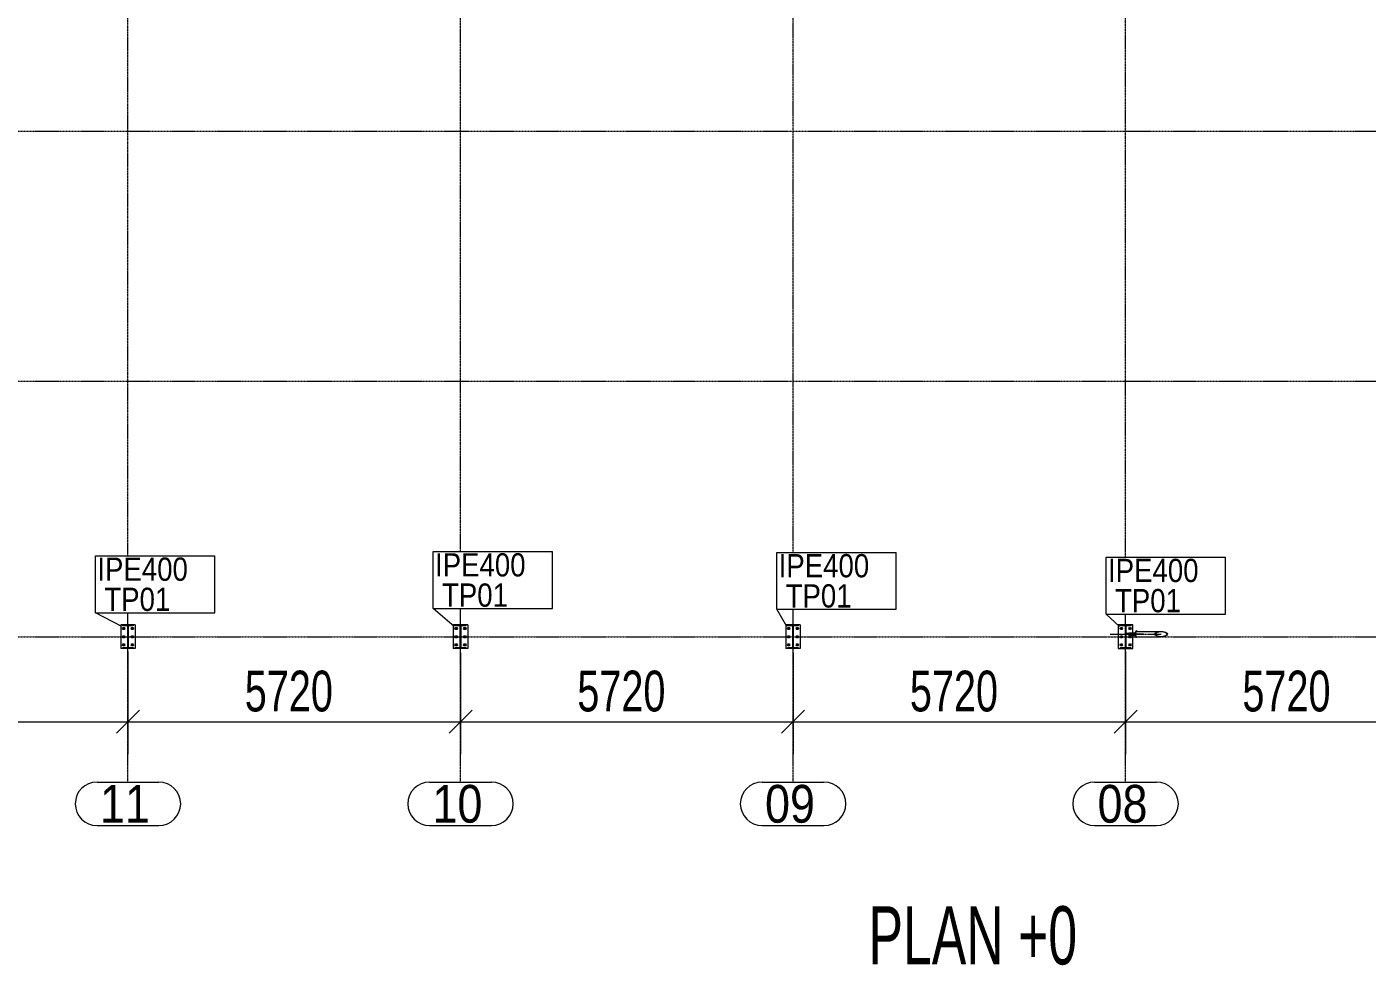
# Model space of a CAD drawing. Header units: millimetres. Extents: x 178198 to 9785548, y 9608 to 2087470.
# Drawn here: x 8527230 to 8988342, y 1441405 to 1764438 of the extents above; entities that cross this region are included whole.
import ezdxf

# ---------------------------------------------------------------- set-up
doc = ezdxf.new("R2010")
doc.units = ezdxf.units.MM
doc.header["$PDMODE"] = 35
doc.linetypes.add('XKITLINE00', pattern=[0])
doc.linetypes.add('XKITLINE03', pattern=[6, 3, -1, 1, -1])
for name, color, linetype, lineweight in [('Bolt', 7, 'Continuous', 0), ('OtherObjectType', 1, 'Continuous', 0), ('Part', 2, 'Continuous', 0), ('PartMark', 3, 'Continuous', 0), ('S-GRID', 1, 'Continuous', 0), ('Z-DIMENSIONS', 1, 'Continuous', 0)]:
    doc.layers.add(name, color=color, linetype=linetype, lineweight=lineweight)
doc.styles.add('Arial', font='arial.ttf', dxfattribs={"height": 2.034003})
doc.styles.add('ARIAL_NARROW', font='ARIALN.TTF')
doc.styles.add('ROMSIM', font='arial.ttf')

msp = doc.modelspace()

# ---------------------------------------------------------------- linework, layer by layer
at = {"layer": 'Bolt', "linetype": 'XKITLINE00', "lineweight": 0}
for p, q in [((8906292.57613, 1555870.0044), (8908504.59503, 1555870.0044)), ((8906292.57613, 1555670.0044), (8906292.57613, 1555870.0044)), ((8906292.57613, 1555070.0044), (8906292.57613, 1555270.0044)), ((8906292.57613, 1555070.0044), (8908504.59503, 1555070.0044)), ((8906472.93235, 1555670.0044), (8906472.93235, 1555870.0044)), ((8906472.93235, 1555070.0044), (8906472.93235, 1555270.0044)), ((8906783.34607, 1555670.0044), (8906783.34607, 1555870.0044)), ((8906783.34607, 1555070.0044), (8906783.34607, 1555270.0044)), ((8906913.40358, 1555670.0044), (8906913.40358, 1555870.0044)), ((8906913.40358, 1555070.0044), (8906913.40358, 1555270.0044)), ((8906973.52393, 1555670.0044), (8906973.52393, 1555870.0044)), ((8906973.52393, 1555070.0044), (8906973.52393, 1555270.0044)), ((8907283.93765, 1555670.0044), (8907283.93765, 1555870.0044)), ((8907283.93765, 1555070.0044), (8907283.93765, 1555270.0044)), ((8907383.176, 1555670.0044), (8907383.176, 1555870.0044)), ((8907383.176, 1555070.0044), (8907383.176, 1555270.0044)), ((8907563.53222, 1555670.0044), (8907563.53222, 1555870.0044)), ((8907563.53222, 1555070.0044), (8907563.53222, 1555270.0044)), ((8907873.94594, 1555670.0044), (8907873.94594, 1555870.0044)), ((8907873.94594, 1555070.0044), (8907873.94594, 1555270.0044)), ((8908004.00345, 1555670.0044), (8908004.00345, 1555870.0044)), ((8908004.00345, 1555070.0044), (8908004.00345, 1555270.0044)), ((8908064.1238, 1555670.0044), (8908064.1238, 1555870.0044)), ((8908064.1238, 1555070.0044), (8908064.1238, 1555270.0044)), ((8908374.53752, 1555670.0044), (8908374.53752, 1555870.0044)), ((8908374.53752, 1555070.0044), (8908374.53752, 1555270.0044)), ((8908504.59503, 1555670.0044), (8908504.59503, 1555870.0044)), ((8908504.59503, 1555070.0044), (8908504.59503, 1555185.86207))]:
    msp.add_line(p, q, dxfattribs=at)
at = {"layer": 'Part', "linetype": 'XKITLINE03', "lineweight": 0}
for p, q in [((8676430.51082, 1544470.00443), (8676430.51082, 1564317.50614)), ((8790830.51082, 1544470.00443), (8790830.51082, 1564023.38604)), ((8562030.51082, 1544470.00443), (8562030.51082, 1562846.90561)), ((8905230.51082, 1544470.00443), (8905230.51082, 1562402.07934)), ((8552030.51082, 1554470.00443), (8572030.51082, 1554470.00443)), ((8563530.51082, 1557270.00443), (8563530.51082, 1557270.00443)), ((8666430.51082, 1554470.00443), (8686430.51082, 1554470.00443)), ((8677930.51082, 1557270.00443), (8677930.51082, 1557270.00443)), ((8780830.51082, 1554470.00443), (8800830.51082, 1554470.00443)), ((8792330.51082, 1557270.00443), (8792330.51082, 1557270.00443)), ((8895230.51082, 1554470.00443), (8915230.51082, 1554470.00443)), ((8899946.15315, 1555370.00443), (8917469.25097, 1555370.00443)), ((8906730.51082, 1557270.00443), (8906730.51082, 1557270.00443))]:
    msp.add_line(p, q, dxfattribs=at)
at = {"layer": 'Part', "linetype": 'XKITLINE00', "lineweight": 0}
for p, q in [((8564530.51082, 1558570.00443), (8559530.51082, 1558570.00443)), ((8559530.51082, 1558570.00443), (8559530.51082, 1550370.00443)), ((8564530.51082, 1558570.00443), (8564530.51082, 1550370.00443)), ((8678930.51082, 1558570.00443), (8673930.51082, 1558570.00443)), ((8673930.51082, 1558570.00443), (8673930.51082, 1550370.00443)), ((8678930.51082, 1558570.00443), (8678930.51082, 1550370.00443)), ((8793330.51082, 1558570.00443), (8788330.51082, 1558570.00443)), ((8788330.51082, 1558570.00443), (8788330.51082, 1550370.00443)), ((8793330.51082, 1558570.00443), (8793330.51082, 1550370.00443)), ((8907730.51082, 1558570.00443), (8902730.51082, 1558570.00443)), ((8902730.51082, 1558570.00443), (8902730.51082, 1550370.00443)), ((8907730.51082, 1555670.0044), (8907730.51082, 1558570.00443)), ((8560114.81863, 1557270.00443), (8560322.66473, 1557630.00443)), ((8560322.66473, 1556910.00443), (8560114.81863, 1557270.00443)), ((8560114.81863, 1554470.00443), (8560322.66473, 1554830.00443)), ((8560322.66473, 1554110.00443), (8560114.81863, 1554470.00443)), ((8560230.51082, 1558200.00443), (8560230.51082, 1558470.00443)), ((8560230.51082, 1558470.00443), (8563830.51082, 1558470.00443)), ((8561944.51082, 1558200.00443), (8560230.51082, 1558200.00443)), ((8560515.38811, 1558470.00443), (8560245.38811, 1558200.00443)), ((8560322.66473, 1557630.00443), (8560738.35692, 1557630.00443)), ((8560738.35692, 1556910.00443), (8560322.66473, 1556910.00443)), ((8560322.66473, 1554830.00443), (8560738.35692, 1554830.00443)), ((8560738.35692, 1554110.00443), (8560322.66473, 1554110.00443)), ((8560738.35692, 1557630.00443), (8560946.20302, 1557270.00443)), ((8560946.20302, 1557270.00443), (8560738.35692, 1556910.00443)), ((8560738.35692, 1554830.00443), (8560946.20302, 1554470.00443)), ((8560946.20302, 1554470.00443), (8560738.35692, 1554110.00443)), ((8561944.51082, 1550740.00443), (8561944.51082, 1558200.00443)), ((8562116.51083, 1554413.56579), (8561944.51082, 1554241.56579)), ((8563830.51082, 1558200.00443), (8562116.51083, 1558200.00443)), ((8562116.51083, 1558200.00443), (8562116.51083, 1550740.00443)), ((8563114.81863, 1557270.00443), (8563322.66473, 1557630.00443)), ((8563322.66473, 1556910.00443), (8563114.81863, 1557270.00443)), ((8563114.81863, 1554470.00443), (8563322.66473, 1554830.00443)), ((8563322.66473, 1554110.00443), (8563114.81863, 1554470.00443)), ((8563322.66473, 1557630.00443), (8563738.35692, 1557630.00443)), ((8563738.35692, 1556910.00443), (8563322.66473, 1556910.00443)), ((8563322.66473, 1554830.00443), (8563738.35692, 1554830.00443)), ((8563738.35692, 1554110.00443), (8563322.66473, 1554110.00443)), ((8563738.35692, 1557630.00443), (8563946.20302, 1557270.00443)), ((8563946.20302, 1557270.00443), (8563738.35692, 1556910.00443)), ((8563738.35692, 1554830.00443), (8563946.20302, 1554470.00443)), ((8563946.20302, 1554470.00443), (8563738.35692, 1554110.00443)), ((8563830.51082, 1558470.00443), (8563830.51082, 1558200.00443)), ((8674514.81863, 1557270.00443), (8674722.66473, 1557630.00443)), ((8674722.66473, 1556910.00443), (8674514.81863, 1557270.00443)), ((8674514.81863, 1554470.00443), (8674722.66473, 1554830.00443)), ((8674722.66473, 1554110.00443), (8674514.81863, 1554470.00443)), ((8674630.51082, 1558200.00443), (8674630.51082, 1558470.00443)), ((8674630.51082, 1558470.00443), (8678230.51082, 1558470.00443)), ((8676344.51082, 1558200.00443), (8674630.51082, 1558200.00443)), ((8674915.38811, 1558470.00443), (8674645.38811, 1558200.00443)), ((8674722.66473, 1557630.00443), (8675138.35692, 1557630.00443)), ((8675138.35692, 1556910.00443), (8674722.66473, 1556910.00443)), ((8674722.66473, 1554830.00443), (8675138.35692, 1554830.00443)), ((8675138.35692, 1554110.00443), (8674722.66473, 1554110.00443)), ((8675138.35692, 1557630.00443), (8675346.20302, 1557270.00443)), ((8675346.20302, 1557270.00443), (8675138.35692, 1556910.00443)), ((8675138.35692, 1554830.00443), (8675346.20302, 1554470.00443)), ((8675346.20302, 1554470.00443), (8675138.35692, 1554110.00443)), ((8676344.51082, 1550740.00443), (8676344.51082, 1558200.00443)), ((8676516.51083, 1554413.56579), (8676344.51082, 1554241.56579)), ((8678230.51082, 1558200.00443), (8676516.51083, 1558200.00443)), ((8676516.51083, 1558200.00443), (8676516.51083, 1550740.00443)), ((8677514.81863, 1557270.00443), (8677722.66473, 1557630.00443)), ((8677722.66473, 1556910.00443), (8677514.81863, 1557270.00443)), ((8677514.81863, 1554470.00443), (8677722.66473, 1554830.00443)), ((8677722.66473, 1554110.00443), (8677514.81863, 1554470.00443)), ((8677722.66473, 1557630.00443), (8678138.35692, 1557630.00443)), ((8678138.35692, 1556910.00443), (8677722.66473, 1556910.00443)), ((8677722.66473, 1554830.00443), (8678138.35692, 1554830.00443)), ((8678138.35692, 1554110.00443), (8677722.66473, 1554110.00443)), ((8678138.35692, 1557630.00443), (8678346.20302, 1557270.00443)), ((8678346.20302, 1557270.00443), (8678138.35692, 1556910.00443)), ((8678138.35692, 1554830.00443), (8678346.20302, 1554470.00443)), ((8678346.20302, 1554470.00443), (8678138.35692, 1554110.00443)), ((8678230.51082, 1558470.00443), (8678230.51082, 1558200.00443)), ((8788914.81863, 1557270.00443), (8789122.66473, 1557630.00443)), ((8789122.66473, 1556910.00443), (8788914.81863, 1557270.00443)), ((8788914.81863, 1554470.00443), (8789122.66473, 1554830.00443)), ((8789122.66473, 1554110.00443), (8788914.81863, 1554470.00443)), ((8789030.51082, 1558200.00443), (8789030.51082, 1558470.00443)), ((8789030.51082, 1558470.00443), (8792630.51082, 1558470.00443)), ((8790744.51082, 1558200.00443), (8789030.51082, 1558200.00443)), ((8789315.38811, 1558470.00443), (8789045.38811, 1558200.00443)), ((8789122.66473, 1557630.00443), (8789538.35692, 1557630.00443)), ((8789538.35692, 1556910.00443), (8789122.66473, 1556910.00443)), ((8789122.66473, 1554830.00443), (8789538.35692, 1554830.00443)), ((8789538.35692, 1554110.00443), (8789122.66473, 1554110.00443)), ((8789538.35692, 1557630.00443), (8789746.20302, 1557270.00443)), ((8789746.20302, 1557270.00443), (8789538.35692, 1556910.00443)), ((8789538.35692, 1554830.00443), (8789746.20302, 1554470.00443)), ((8789746.20302, 1554470.00443), (8789538.35692, 1554110.00443)), ((8790744.51082, 1550740.00443), (8790744.51082, 1558200.00443)), ((8790916.51083, 1554413.56579), (8790744.51082, 1554241.56579)), ((8792630.51082, 1558200.00443), (8790916.51083, 1558200.00443)), ((8790916.51083, 1558200.00443), (8790916.51083, 1550740.00443)), ((8791914.81863, 1557270.00443), (8792122.66473, 1557630.00443)), ((8792122.66473, 1556910.00443), (8791914.81863, 1557270.00443)), ((8791914.81863, 1554470.00443), (8792122.66473, 1554830.00443)), ((8792122.66473, 1554110.00443), (8791914.81863, 1554470.00443)), ((8792122.66473, 1557630.00443), (8792538.35692, 1557630.00443)), ((8792538.35692, 1556910.00443), (8792122.66473, 1556910.00443)), ((8792122.66473, 1554830.00443), (8792538.35692, 1554830.00443)), ((8792538.35692, 1554110.00443), (8792122.66473, 1554110.00443)), ((8792538.35692, 1557630.00443), (8792746.20302, 1557270.00443)), ((8792746.20302, 1557270.00443), (8792538.35692, 1556910.00443)), ((8792538.35692, 1554830.00443), (8792746.20302, 1554470.00443)), ((8792746.20302, 1554470.00443), (8792538.35692, 1554110.00443)), ((8792630.51082, 1558470.00443), (8792630.51082, 1558200.00443)), ((8903314.81863, 1557270.00443), (8903522.66473, 1557630.00443)), ((8903522.66473, 1556910.00443), (8903314.81863, 1557270.00443)), ((8903314.81863, 1554470.00443), (8903522.66473, 1554830.00443)), ((8903522.66473, 1554110.00443), (8903314.81863, 1554470.00443)), ((8903430.51082, 1558200.00443), (8903430.51082, 1558470.00443)), ((8903430.51082, 1558470.00443), (8907030.51082, 1558470.00443)), ((8905144.51082, 1558200.00443), (8903430.51082, 1558200.00443)), ((8903715.38811, 1558470.00443), (8903445.38811, 1558200.00443)), ((8903522.66473, 1557630.00443), (8903938.35692, 1557630.00443)), ((8903938.35692, 1556910.00443), (8903522.66473, 1556910.00443)), ((8903522.66473, 1554830.00443), (8903938.35692, 1554830.00443)), ((8903938.35692, 1554110.00443), (8903522.66473, 1554110.00443)), ((8903938.35692, 1557630.00443), (8904146.20302, 1557270.00443)), ((8904146.20302, 1557270.00443), (8903938.35692, 1556910.00443)), ((8903938.35692, 1554830.00443), (8904146.20302, 1554470.00443)), ((8904146.20302, 1554470.00443), (8903938.35692, 1554110.00443)), ((8905144.51082, 1550740.00443), (8905144.51082, 1558200.00443)), ((8905316.51083, 1554413.56579), (8905144.51082, 1554241.56579)), ((8907030.51082, 1558200.00443), (8905316.51083, 1558200.00443)), ((8905316.51083, 1558200.00443), (8905316.51083, 1550740.00443)), ((8905316.51083, 1555670.0044), (8908514.20869, 1555670.0044)), ((8908084.06592, 1555470.0044), (8905316.51083, 1555470.0044)), ((8905804.53153, 1555270.0044), (8905804.53153, 1555470.0044)), ((8911398.42783, 1555270.0044), (8905804.53153, 1555270.0044)), ((8905902.86625, 1555270.0044), (8905902.86625, 1555470.0044)), ((8906314.81863, 1557270.00443), (8906522.66473, 1557630.00443)), ((8906522.66473, 1556910.00443), (8906314.81863, 1557270.00443)), ((8906314.81863, 1554470.00443), (8906522.66473, 1554830.00443)), ((8906522.66473, 1554110.00443), (8906314.81863, 1554470.00443)), ((8906522.66473, 1557630.00443), (8906938.35692, 1557630.00443)), ((8906938.35692, 1556910.00443), (8906522.66473, 1556910.00443)), ((8906522.66473, 1554830.00443), (8906938.35692, 1554830.00443)), ((8906938.35692, 1554110.00443), (8906522.66473, 1554110.00443)), ((8906938.35692, 1557630.00443), (8907146.20302, 1557270.00443)), ((8907146.20302, 1557270.00443), (8906938.35692, 1556910.00443)), ((8906938.35692, 1554830.00443), (8907146.20302, 1554470.00443)), ((8907146.20302, 1554470.00443), (8906938.35692, 1554110.00443)), ((8907030.51082, 1558470.00443), (8907030.51082, 1558200.00443)), ((8907730.51082, 1550370.00443), (8907730.51082, 1555270.0044)), ((8907996.04513, 1555470.0044), (8907996.04513, 1555670.0044)), ((8908084.06592, 1555470.0044), (8911398.42783, 1555470.0044)), ((8908523.89575, 1555786.7466), (8908497.61305, 1555470.0044)), ((8908497.61305, 1555270.0044), (8908523.89575, 1554953.26219)), ((8908622.37275, 1556140.04358), (8908523.89575, 1555786.7466)), ((8908523.89575, 1554953.26219), (8908622.37275, 1554599.96521)), ((8908588.49637, 1555470.0044), (8908614.77907, 1555786.7466)), ((8908614.77907, 1554953.26219), (8908588.49637, 1555270.0044)), ((8908614.77907, 1555786.7466), (8908713.25607, 1556140.04358)), ((8908713.25607, 1554599.96521), (8908614.77907, 1554953.26219)), ((8908769.754, 1556376.10908), (8908622.37275, 1556140.04358)), ((8908622.37275, 1554599.96521), (8908769.754, 1554363.89971)), ((8908691.8601, 1555710.21), (8908671.92827, 1555470.0044)), ((8908671.92828, 1555270.0044), (8908691.8601, 1555029.79886)), ((8908772.25135, 1555998.62236), (8908691.8601, 1555710.21)), ((8908691.8601, 1555029.79886), (8908772.25135, 1554741.3865)), ((8908713.25607, 1556140.04358), (8908860.63732, 1556376.10908)), ((8908860.63732, 1554363.89971), (8908713.25607, 1554599.96521)), ((8908943.60203, 1556459.00426), (8908769.754, 1556376.10908)), ((8908769.754, 1554363.89971), (8908943.60203, 1554281.00453)), ((8908892.56534, 1556191.33334), (8908772.25135, 1555998.62236)), ((8908772.25135, 1554741.3865), (8908892.56534, 1554548.67553)), ((8908860.63732, 1556376.10908), (8909034.48535, 1556459.00426)), ((8909034.48535, 1554281.00453), (8908860.63732, 1554363.89971)), ((8909034.48538, 1556259.00443), (8908892.56534, 1556191.33334)), ((8908892.56534, 1554548.67553), (8909034.48538, 1554481.00443)), ((8908943.60203, 1556459.00426), (8909034.48535, 1556459.00426)), ((8908943.60203, 1554281.00453), (8909034.48535, 1554281.00453)), ((8909034.48535, 1556459.00426), (8909208.33338, 1556376.10908)), ((8909208.33338, 1554363.89971), (8909034.48535, 1554281.00453)), ((8909034.48538, 1556259.00443), (8917469.25097, 1556259.00443)), ((8909034.48538, 1554481.00443), (8917469.25097, 1554481.00443)), ((8909208.33338, 1556376.10908), (8909281.44457, 1556259.00443)), ((8909281.44462, 1554481.00443), (8909208.33338, 1554363.89971)), ((8911264.98216, 1555270.0044), (8911264.98216, 1555470.0044)), ((8911398.42794, 1555470.0044), (8911390.13012, 1555370.00443)), ((8911390.13012, 1555370.00443), (8911398.42794, 1555270.0044)), ((8915338.17238, 1555370.00443), (8915500.39108, 1555710.21)), ((8915500.39108, 1555029.79886), (8915338.17238, 1555370.00443)), ((8915500.39108, 1555710.21), (8915962.35085, 1555998.62236)), ((8915500.39108, 1555029.79886), (8915500.39108, 1555029.79886)), ((8915500.39108, 1555029.79886), (8915500.39108, 1555029.79886)), ((8915962.35085, 1554741.3865), (8915500.39108, 1555029.79886)), ((8915677.56632, 1555679.59533), (8915529.94548, 1555370.00443)), ((8915529.94548, 1555370.00443), (8915677.56632, 1555060.41354)), ((8916097.95491, 1555942.05382), (8915677.56632, 1555679.59533)), ((8915677.56632, 1555060.41354), (8916097.95491, 1554797.95505)), ((8915962.35085, 1555998.62236), (8916653.7225, 1556191.33334)), ((8916653.7225, 1554548.67553), (8915962.35085, 1554741.3865)), ((8916727.11089, 1556117.42297), (8916097.95491, 1555942.05382)), ((8916097.95491, 1554797.95505), (8916727.11089, 1554622.58589)), ((8916653.7225, 1556191.33334), (8917469.25097, 1556259.00443)), ((8917469.25097, 1554481.00443), (8916653.7225, 1554548.67553)), ((8917469.25097, 1556179.00443), (8916727.11089, 1556117.42297)), ((8916727.11089, 1554622.58589), (8917469.25097, 1554561.00443)), ((8917170.20639, 1556154.19025), (8917096.33602, 1556228.06062)), ((8917469.25097, 1556259.00443), (8918284.77945, 1556191.33334)), ((8918211.39106, 1556117.42297), (8917469.25097, 1556179.00443)), ((8917469.25097, 1554561.00443), (8918211.39106, 1554622.58589)), ((8918284.77945, 1554548.67553), (8917469.25097, 1554481.00443)), ((8918840.54704, 1555942.05382), (8918211.39106, 1556117.42297)), ((8918211.39106, 1554622.58589), (8918840.54704, 1554797.95505)), ((8918284.77945, 1556191.33334), (8918976.1511, 1555998.62236)), ((8918976.1511, 1554741.3865), (8918284.77945, 1554548.67553)), ((8918668.70639, 1554655.69024), (8918594.90981, 1554729.48682)), ((8919260.93563, 1555679.59533), (8918840.54704, 1555942.05382)), ((8918840.54704, 1554797.95505), (8919260.93563, 1555060.41354)), ((8918976.1511, 1555998.62236), (8919438.11087, 1555710.21)), ((8919438.11087, 1555029.79886), (8918976.1511, 1554741.3865)), ((8919408.55647, 1555370.00443), (8919260.93563, 1555679.59533)), ((8919260.93563, 1555060.41354), (8919408.55647, 1555370.00443)), ((8919438.11087, 1555710.21), (8919600.32957, 1555370.00443)), ((8919600.32957, 1555370.00443), (8919438.11087, 1555029.79886)), ((8564530.51082, 1550370.00443), (8559530.51082, 1550370.00443)), ((8560114.81863, 1551670.00443), (8560322.66473, 1552030.00443)), ((8560322.66473, 1551310.00443), (8560114.81863, 1551670.00443)), ((8560230.51082, 1550470.00443), (8560230.51082, 1550740.00443)), ((8560230.51082, 1550740.00443), (8561944.51082, 1550740.00443)), ((8563830.51082, 1550470.00443), (8560230.51082, 1550470.00443)), ((8560322.66473, 1552030.00443), (8560738.35692, 1552030.00443)), ((8560738.35692, 1551310.00443), (8560322.66473, 1551310.00443)), ((8560738.35692, 1552030.00443), (8560946.20302, 1551670.00443)), ((8560946.20302, 1551670.00443), (8560738.35692, 1551310.00443)), ((8562116.51083, 1550740.00443), (8563830.51082, 1550740.00443)), ((8563114.81863, 1551670.00443), (8563322.66473, 1552030.00443)), ((8563322.66473, 1551310.00443), (8563114.81863, 1551670.00443)), ((8563322.66473, 1552030.00443), (8563738.35692, 1552030.00443)), ((8563738.35692, 1551310.00443), (8563322.66473, 1551310.00443)), ((8563738.35692, 1552030.00443), (8563946.20302, 1551670.00443)), ((8563946.20302, 1551670.00443), (8563738.35692, 1551310.00443)), ((8563830.51082, 1550740.00443), (8563830.51082, 1550470.00443)), ((8563830.51082, 1550470.00443), (8563830.51082, 1550470.00443)), ((8563830.51082, 1550470.00443), (8563830.51082, 1550470.00443)), ((8678930.51082, 1550370.00443), (8673930.51082, 1550370.00443)), ((8674514.81863, 1551670.00443), (8674722.66473, 1552030.00443)), ((8674722.66473, 1551310.00443), (8674514.81863, 1551670.00443)), ((8674630.51082, 1550470.00443), (8674630.51082, 1550740.00443)), ((8674630.51082, 1550740.00443), (8676344.51082, 1550740.00443)), ((8678230.51082, 1550470.00443), (8674630.51082, 1550470.00443)), ((8674722.66473, 1552030.00443), (8675138.35692, 1552030.00443)), ((8675138.35692, 1551310.00443), (8674722.66473, 1551310.00443)), ((8675138.35692, 1552030.00443), (8675346.20302, 1551670.00443)), ((8675346.20302, 1551670.00443), (8675138.35692, 1551310.00443)), ((8676516.51083, 1550740.00443), (8678230.51082, 1550740.00443)), ((8677514.81863, 1551670.00443), (8677722.66473, 1552030.00443)), ((8677722.66473, 1551310.00443), (8677514.81863, 1551670.00443)), ((8677722.66473, 1552030.00443), (8678138.35692, 1552030.00443)), ((8678138.35692, 1551310.00443), (8677722.66473, 1551310.00443)), ((8678138.35692, 1552030.00443), (8678346.20302, 1551670.00443)), ((8678346.20302, 1551670.00443), (8678138.35692, 1551310.00443)), ((8678230.51082, 1550740.00443), (8678230.51082, 1550470.00443)), ((8793330.51082, 1550370.00443), (8788330.51082, 1550370.00443)), ((8788914.81863, 1551670.00443), (8789122.66473, 1552030.00443)), ((8789122.66473, 1551310.00443), (8788914.81863, 1551670.00443)), ((8789030.51082, 1550470.00443), (8789030.51082, 1550740.00443)), ((8789030.51082, 1550740.00443), (8790744.51082, 1550740.00443)), ((8792630.51082, 1550470.00443), (8789030.51082, 1550470.00443)), ((8789122.66473, 1552030.00443), (8789538.35692, 1552030.00443)), ((8789538.35692, 1551310.00443), (8789122.66473, 1551310.00443)), ((8789538.35692, 1552030.00443), (8789746.20302, 1551670.00443)), ((8789746.20302, 1551670.00443), (8789538.35692, 1551310.00443)), ((8790916.51083, 1550740.00443), (8792630.51082, 1550740.00443)), ((8791914.81863, 1551670.00443), (8792122.66473, 1552030.00443)), ((8792122.66473, 1551310.00443), (8791914.81863, 1551670.00443)), ((8792122.66473, 1552030.00443), (8792538.35692, 1552030.00443)), ((8792538.35692, 1551310.00443), (8792122.66473, 1551310.00443)), ((8792538.35692, 1552030.00443), (8792746.20302, 1551670.00443)), ((8792746.20302, 1551670.00443), (8792538.35692, 1551310.00443)), ((8792630.51082, 1550740.00443), (8792630.51082, 1550470.00443)), ((8792630.51082, 1550470.00443), (8792630.51082, 1550470.00443)), ((8792630.51082, 1550470.00443), (8792630.51082, 1550470.00443)), ((8902730.51082, 1550370.00443), (8907730.51082, 1550370.00443)), ((8903314.81863, 1551670.00443), (8903522.66473, 1552030.00443)), ((8903522.66473, 1551310.00443), (8903314.81863, 1551670.00443)), ((8903430.51082, 1550470.00443), (8903430.51082, 1550740.00443)), ((8903430.51082, 1550740.00443), (8905144.51082, 1550740.00443)), ((8907030.51082, 1550470.00443), (8903430.51082, 1550470.00443)), ((8903522.66473, 1552030.00443), (8903938.35692, 1552030.00443)), ((8903938.35692, 1551310.00443), (8903522.66473, 1551310.00443)), ((8903938.35692, 1552030.00443), (8904146.20302, 1551670.00443)), ((8904146.20302, 1551670.00443), (8903938.35692, 1551310.00443)), ((8905316.51083, 1550740.00443), (8907030.51082, 1550740.00443)), ((8906314.81863, 1551670.00443), (8906522.66473, 1552030.00443)), ((8906522.66473, 1551310.00443), (8906314.81863, 1551670.00443)), ((8906522.66473, 1552030.00443), (8906938.35692, 1552030.00443)), ((8906938.35692, 1551310.00443), (8906522.66473, 1551310.00443)), ((8906938.35692, 1552030.00443), (8907146.20302, 1551670.00443)), ((8907146.20302, 1551670.00443), (8906938.35692, 1551310.00443)), ((8907030.51082, 1550740.00443), (8907030.51082, 1550470.00443)), ((8907030.51082, 1550470.00443), (8907030.51082, 1550470.00443)), ((8907030.51082, 1550470.00443), (8907030.51082, 1550470.00443))]:
    msp.add_line(p, q, dxfattribs=at)
for centre, start, end in [((8560530.51082, 1557270.00443), 0, 180), ((8560530.51082, 1557270.00443), 180, 0), ((8560530.51082, 1554470.00443), 0, 180), ((8560530.51082, 1554470.00443), 180, 0), ((8563530.51082, 1557270.00443), 0, 180), ((8563530.51082, 1557270.00443), 180, 0), ((8563530.51082, 1554470.00443), 0, 180), ((8563530.51082, 1554470.00443), 180, 0), ((8674930.51082, 1557270.00443), 0, 180), ((8674930.51082, 1557270.00443), 180, 0), ((8674930.51082, 1554470.00443), 0, 180), ((8674930.51082, 1554470.00443), 180, 0), ((8677930.51082, 1557270.00443), 0, 180), ((8677930.51082, 1557270.00443), 180, 0), ((8677930.51082, 1554470.00443), 0, 180), ((8677930.51082, 1554470.00443), 180, 0), ((8789330.51082, 1557270.00443), 0, 180), ((8789330.51082, 1557270.00443), 180, 0), ((8789330.51082, 1554470.00443), 0, 180), ((8789330.51082, 1554470.00443), 180, 0), ((8792330.51082, 1557270.00443), 0, 180), ((8792330.51082, 1557270.00443), 180, 0), ((8792330.51082, 1554470.00443), 0, 180), ((8792330.51082, 1554470.00443), 180, 0), ((8903730.51082, 1557270.00443), 0, 180), ((8903730.51082, 1557270.00443), 180, 0), ((8903730.51082, 1554470.00443), 0, 180), ((8903730.51082, 1554470.00443), 180, 0), ((8906730.51082, 1557270.00443), 0, 180), ((8906730.51082, 1557270.00443), 180, 0), ((8906730.51082, 1554470.00443), 0, 180), ((8906730.51082, 1554470.00443), 180, 0), ((8560530.51082, 1551670.00443), 0, 180), ((8560530.51082, 1551670.00443), 180, 0), ((8563530.51082, 1551670.00443), 0, 180), ((8563530.51082, 1551670.00443), 180, 0), ((8674930.51082, 1551670.00443), 0, 180), ((8674930.51082, 1551670.00443), 180, 0), ((8677930.51082, 1551670.00443), 0, 180), ((8677930.51082, 1551670.00443), 180, 0), ((8789330.51082, 1551670.00443), 0, 180), ((8789330.51082, 1551670.00443), 180, 0), ((8792330.51082, 1551670.00443), 0, 180), ((8792330.51082, 1551670.00443), 180, 0), ((8903730.51082, 1551670.00443), 0, 180), ((8903730.51082, 1551670.00443), 180, 0), ((8906730.51082, 1551670.00443), 0, 180), ((8906730.51082, 1551670.00443), 180, 0)]:
    msp.add_arc(centre, 240, start, end, dxfattribs=at)
at = {"layer": 'PartMark', "linetype": 'XKITLINE00', "lineweight": 0}
for p, q in [((8550889.67445, 1582346.90561), (8591889.67445, 1582346.90561)), ((8550889.67445, 1562746.90561), (8550889.67445, 1582346.90561)), ((8591889.67445, 1562746.90561), (8591889.67445, 1582346.90561)), ((8667051.38362, 1583817.50614), (8708051.38362, 1583817.50614)), ((8667051.38362, 1564217.50614), (8667051.38362, 1583817.50614)), ((8708051.38362, 1564217.50614), (8708051.38362, 1583817.50614)), ((8785268.42015, 1583523.38604), (8826268.42015, 1583523.38604)), ((8785268.42015, 1563923.38604), (8785268.42015, 1583523.38604)), ((8826268.42015, 1563923.38604), (8826268.42015, 1583523.38604)), ((8898571.59846, 1581902.07934), (8939571.59846, 1581902.07934)), ((8898571.59846, 1562302.07934), (8898571.59846, 1581902.07934)), ((8939571.59846, 1562302.07934), (8939571.59846, 1581902.07934)), ((8667051.38362, 1564217.50614), (8708051.38362, 1564217.50614)), ((8674278.91353, 1558004.04317), (8667051.38362, 1564217.50614)), ((8785268.42015, 1563923.38604), (8826268.42015, 1563923.38604)), ((8788678.91353, 1558004.04317), (8785268.42015, 1563923.38604)), ((8550889.67445, 1562746.90561), (8591889.67445, 1562746.90561)), ((8559878.91353, 1558004.04317), (8550889.67445, 1562746.90561)), ((8898571.59846, 1562302.07934), (8939571.59846, 1562302.07934)), ((8903078.91353, 1558004.04317), (8898571.59846, 1562302.07934))]:
    msp.add_line(p, q, dxfattribs=at)
at = {"layer": 'S-GRID', "linetype": 'XKITLINE03', "lineweight": 0}
for p, q in [((8562030.51082, 1582246.90561), (8562030.51082, 2072470.00443)), ((8676430.51082, 1583717.50614), (8676430.51082, 2072470.00443)), ((8790830.51082, 1583423.38604), (8790830.51082, 2072470.00443)), ((8905230.51082, 1581802.07934), (8905230.51082, 2072470.00443)), ((8054430.51082, 1728470.00443), (9756030.51082, 1728470.00443)), ((8054430.51082, 1642470.00443), (9756030.51082, 1642470.00443)), ((8676430.51082, 1504470.00443), (8676430.51082, 1564317.50614)), ((8790830.51082, 1504470.00443), (8790830.51082, 1564023.38604)), ((8562030.51082, 1504470.00443), (8562030.51082, 1562846.90561)), ((8905230.51082, 1504470.00443), (8905230.51082, 1562402.07934)), ((8054430.51082, 1554470.00443), (9756030.51082, 1554470.00443))]:
    msp.add_line(p, q, dxfattribs=at)
at = {"layer": 'S-GRID', "linetype": 'XKITLINE00', "lineweight": 0}
for p, q in [((8551388.42098, 1504470.00443), (8572672.60067, 1504470.00443)), ((8665788.42098, 1504470.00443), (8687072.60067, 1504470.00443)), ((8780188.42098, 1504470.00443), (8801472.60067, 1504470.00443)), ((8894588.42098, 1504470.00443), (8915872.60067, 1504470.00443)), ((8551388.42098, 1489470.00443), (8572672.60067, 1489470.00443)), ((8665788.42098, 1489470.00443), (8687072.60067, 1489470.00443)), ((8780188.42098, 1489470.00443), (8801472.60067, 1489470.00443)), ((8894588.42098, 1489470.00443), (8915872.60067, 1489470.00443))]:
    msp.add_line(p, q, dxfattribs=at)
for centre, start, end in [((8551388.42098, 1496970.00443), 90, 270), ((8572672.60067, 1496970.00443), 270, 90), ((8665788.42098, 1496970.00443), 90, 270), ((8687072.60067, 1496970.00443), 270, 90), ((8780188.42098, 1496970.00443), 90, 270), ((8801472.60067, 1496970.00443), 270, 90), ((8894588.42098, 1496970.00443), 90, 270), ((8915872.60067, 1496970.00443), 270, 90)]:
    msp.add_arc(centre, 7500, start, end, dxfattribs=at)
at = {"layer": 'Z-DIMENSIONS', "linetype": 'XKITLINE00', "lineweight": 0}
for p, q in [((8562030.51082, 1549370.00443), (8562030.51082, 1514029.86718)), ((8562030.51082, 1549370.00443), (8562030.51082, 1514029.86718)), ((8905230.51082, 1549370.00443), (8905230.51082, 1514029.86718)), ((8905230.51082, 1549370.00443), (8905230.51082, 1514029.86718)), ((8676430.51082, 1548950.00443), (8676430.51082, 1514029.86718)), ((8676430.51082, 1548950.00443), (8676430.51082, 1514029.86718)), ((8790830.51082, 1548950.00443), (8790830.51082, 1514029.86718)), ((8790830.51082, 1548950.00443), (8790830.51082, 1514029.86718)), ((8565990.3088, 1529189.66515), (8558070.71285, 1521270.0692)), ((8565990.3088, 1529189.66515), (8558070.71285, 1521270.0692)), ((8680390.3088, 1529189.66515), (8672470.71285, 1521270.0692)), ((8680390.3088, 1529189.66515), (8672470.71285, 1521270.0692)), ((8794790.3088, 1529189.66515), (8786870.71285, 1521270.0692)), ((8794790.3088, 1529189.66515), (8786870.71285, 1521270.0692)), ((8909190.3088, 1529189.66515), (8901270.71285, 1521270.0692)), ((8909190.3088, 1529189.66515), (8901270.71285, 1521270.0692)), ((8447630.51082, 1525229.86718), (8562030.51082, 1525229.86718)), ((8562030.51082, 1525229.86718), (8676430.51082, 1525229.86718)), ((8676430.51082, 1525229.86718), (8790830.51082, 1525229.86718)), ((8790830.51082, 1525229.86718), (8905230.51082, 1525229.86718)), ((8905230.51082, 1525229.86718), (9019630.51082, 1525229.86718))]:
    msp.add_line(p, q, dxfattribs=at)
at = {"layer": 'Z-DIMENSIONS'}
for p in [(8562030.51082, 1525229.86718), (8562030.51082, 1525229.86718), (8676430.51082, 1525229.86718), (8676430.51082, 1525229.86718), (8790830.51082, 1525229.86718), (8790830.51082, 1525229.86718), (8905230.51082, 1525229.86718), (8905230.51082, 1525229.86718)]:
    msp.add_point(p, dxfattribs=at)

# ---------------------------------------------------------------- texts
at = {"layer": 'OtherObjectType', "style": 'ROMSIM', "width": 0.6375}
msp.add_text('PLAN +0', height=20000, dxfattribs=at).set_placement((8816769.9956, 1441689.23998))
at = {"layer": 'PartMark', "style": 'Arial', "width": 0.85}
for s, p in [('IPE400', (8551489.67445, 1573746.90561)), ('IPE400', (8667651.38362, 1575217.50614)), ('IPE400', (8785868.42015, 1574923.38604)), ('IPE400', (8899171.59846, 1573302.07934)), ('TP01', (8670051.38362, 1564817.50614)), ('TP01', (8788268.42015, 1564523.38604)), ('TP01', (8553889.67445, 1563346.90561)), ('TP01', (8901571.59846, 1562902.07934))]:
    msp.add_text(s, height=8000, dxfattribs=at).set_placement(p)
at = {"layer": 'S-GRID', "style": 'Arial', "width": 0.85}
for s, p in [('11', (8552388.42098, 1490470.00443)), ('10', (8666788.42098, 1490470.00443)), ('09', (8781188.42098, 1490470.00443)), ('08', (8895588.42098, 1490470.00443))]:
    msp.add_text(s, height=13000, dxfattribs=at).set_placement(p)
at = {"layer": 'Z-DIMENSIONS', "style": 'ARIAL_NARROW', "width": 0.85}
for p in [(8602209.02645, 1528779.86718), (8716609.02645, 1528779.86718), (8831009.02645, 1528779.86718), (8945409.02645, 1528779.86718)]:
    msp.add_text('5720', height=14000, dxfattribs=at).set_placement(p)

doc.saveas('drawing.dxf')
